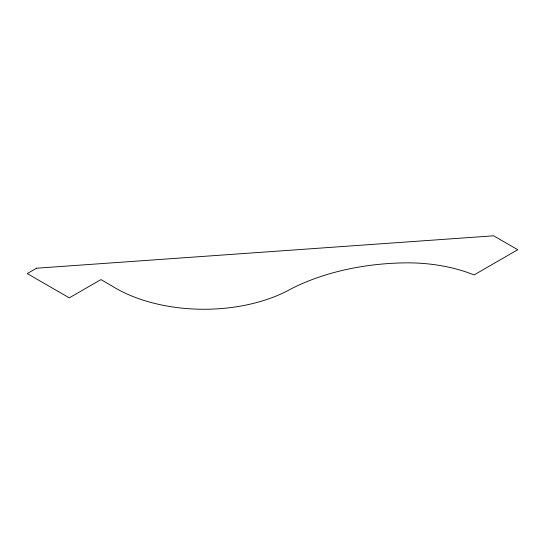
<?xml version="1.0" encoding="UTF-8"?>
<svg xmlns="http://www.w3.org/2000/svg" width="545" height="545" viewBox="0 0 545 545"><rect width="100%" height="100%" fill="white"/><g stroke="black" fill="none" stroke-linecap="round" stroke-linejoin="round"><path stroke-width="0.82" d="M36.563 268.208L27.25 273.583L69.29 297.856L100.907 279.605L112.195 286.125A125.125 72.24 0 0 0 288.012 290.54A177.479 102.467 0 0 1 407.231 262.84A116.392 67.198 0 0 1 474.096 274.925L517.75 249.719L493.654 235.808L36.563 268.208"/></g></svg>
